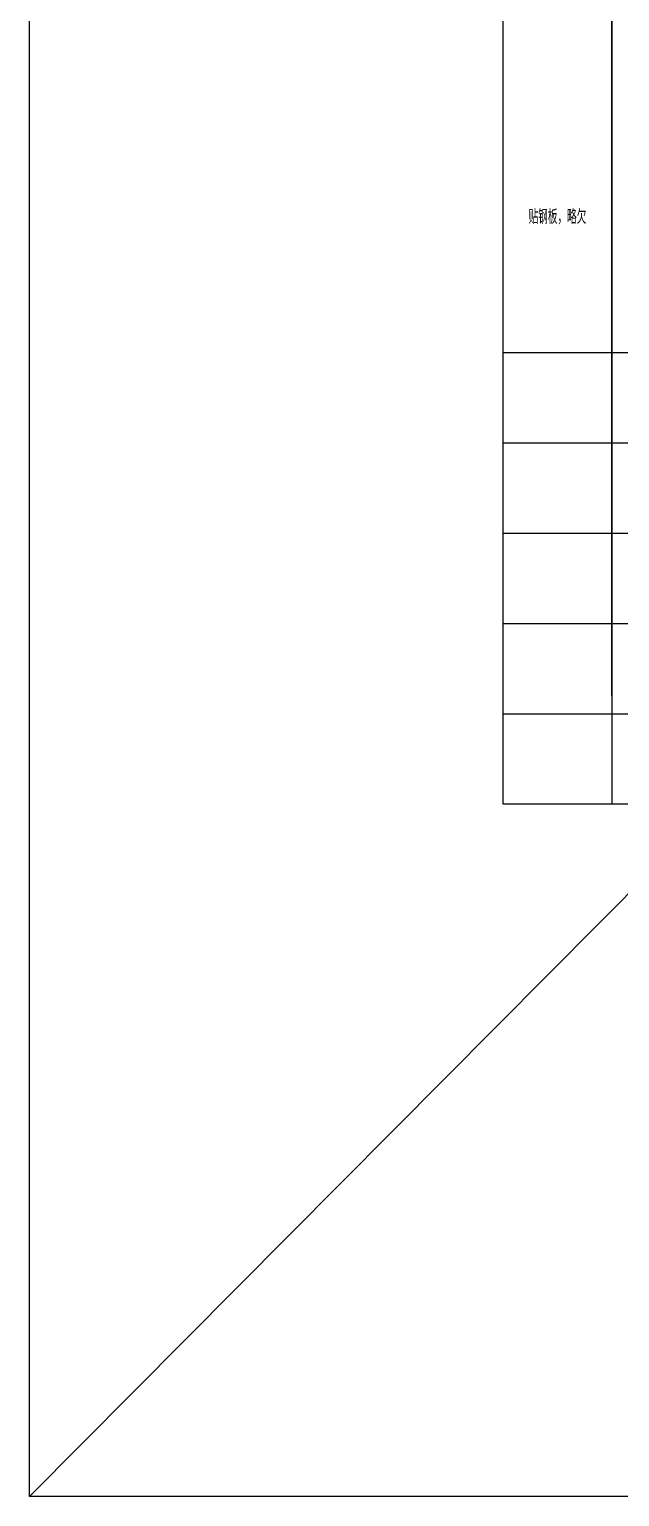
# Model space of a CAD drawing. Extents: x -469675 to 2400000, y -476501 to 2085364.
# Drawn here: x 486892 to 503217, y 340340 to 380939 of the extents above; entities that cross this region are included whole.
import ezdxf

# ---------------------------------------------------------------- set-up
doc = ezdxf.new("R2010")
doc.units = 0
doc.header["$LTSCALE"] = 1000
doc.header["$MEASUREMENT"] = 0
doc.layers.add('C-注释', color=30, linetype='CONTINUOUS', plot=False)
doc.styles.add('GBSTYLE', font='gbxwxt.shx', dxfattribs={"width": 0.7, "bigfont": 'gbhzfs.shx'})

msp = doc.modelspace()

# ---------------------------------------------------------------- linework, layer by layer
at = {"layer": 'C-注释', "ltscale": 0.25}
for p, q in [((486892.37, 340339.6623), (564479.9279, 418499.2872)), ((503000, 400000), (503000, 359500)), ((503000, 362500), (503000, 400000)), ((500000, 372000), (518000, 372000)), ((500000, 369500), (518000, 369500)), ((500000, 367000), (518000, 367000)), ((500000, 364500), (518000, 364500)), ((500000, 362000), (518000, 362000))]:
    msp.add_line(p, q, dxfattribs=at)
for points in [[(486892.37, 418499.2872), (564479.9279, 418499.2872), (564479.9279, 340339.6623), (486892.37, 340339.6623)], [(500000, 400000), (518000, 400000), (518000, 359500), (500000, 359500)]]:
    msp.add_lwpolyline(points, close=True, dxfattribs=at)

# ---------------------------------------------------------------- texts
at = {"layer": 'C-注释', "ltscale": 0.25, "style": 'GBSTYLE', "width": 0.7}
msp.add_text('贴钢板，略欠', height=400, rotation=0.00000003, dxfattribs=at).set_placement((500700, 375554.7054))

doc.saveas('drawing.dxf')
